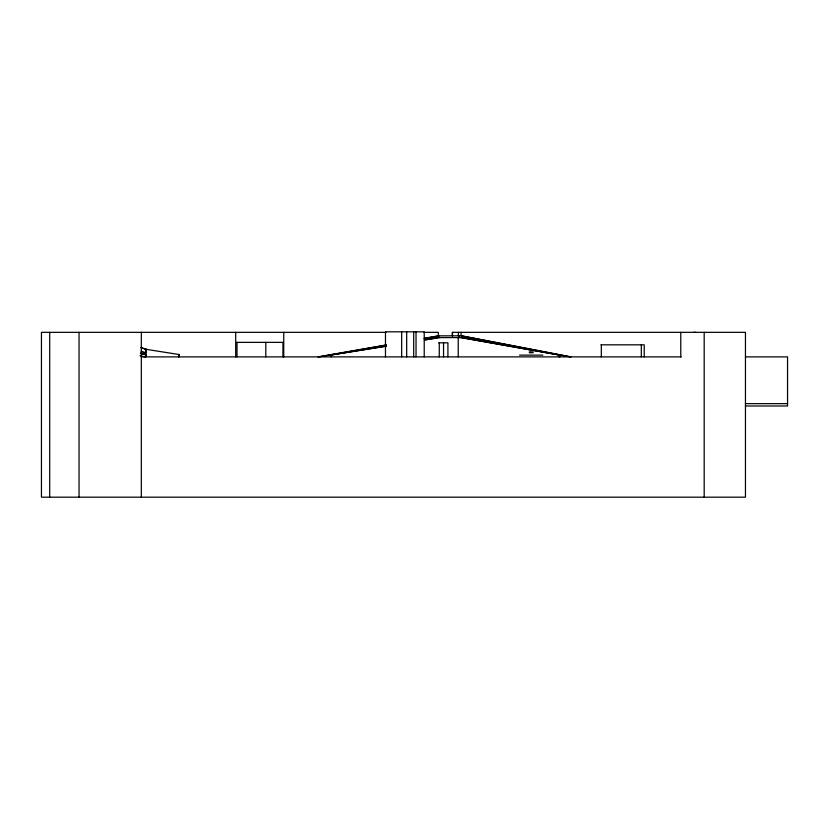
<?xml version="1.0" encoding="UTF-8"?>
<svg xmlns="http://www.w3.org/2000/svg" width="829" height="829" viewBox="0 0 829 829"><rect width="100%" height="100%" fill="white"/><g stroke="black" fill="none" stroke-linecap="round" stroke-linejoin="round"><path stroke-width="1.24" d="M145.914 356.884L146.225 349.278L140.837 347.486M178.598 356.884L179.385 354.574L179.074 356.884M145.562 356.884L145.987 354.625L145.034 356.884L140.018 355.703M317.921 356.884L386.366 344.926M424.386 338.284L438.323 335.838L461.815 335.838L570.974 356.884M318.999 356.884L386.169 345.144M424.199 338.501L439.401 335.838M386.304 346.056L330.211 355.133L386.107 346.263M424.552 339.869L437.297 337.807M424.355 340.077L439.65 337.6M140.37 353.195L145.914 352.771L141.075 351.113M145.914 351.6L145.624 349.133L145.054 349.289L146.225 349.278L141.417 348.045M385.972 332.336L41.45 332.336L41.45 497.182L745.458 497.182L745.458 332.336L452.323 332.336L452.323 335.838M424.116 332.336L438.323 332.336L438.323 335.838M438.572 337.6L461.546 337.6L559.793 355.133L559.793 356.884M236.483 342.367L282.938 342.367L282.938 356.884M438.614 342.812L447.919 342.812L447.919 356.884M600.932 344.823L644.226 344.823L644.226 356.884M529.296 351.879L533.088 351.879M529.296 352.75L533.088 352.75M519.524 355.133L542.871 355.133M460.81 337.6L559.793 355.133M141.324 356.884L681.22 356.884M745.458 356.884L787.55 356.884L787.55 405.992L745.458 405.992M745.458 403.65L787.55 403.65M145.749 349.278L179.385 354.574M570.238 356.884L461.079 335.838L461.079 332.336M140.961 353.444L145.987 354.625M140.433 353.444L145.448 354.625M704.184 332.336L704.184 497.182M695.593 332.336L693.832 332.336M680.775 332.336L680.775 356.884M641.325 344.823L641.325 356.884M601.326 344.823L601.326 356.884M559.047 355.133L559.047 356.884M459.307 335.838L459.307 337.6M458.375 332.336L458.375 335.838M458.23 337.6L458.23 356.884M452.499 332.336L452.499 335.838M443.556 342.812L443.556 356.884M439.266 342.812L439.266 356.884M424.22 356.884L424.22 331.818L385.475 331.818L385.475 356.884M416.034 331.818L416.034 356.884M413.692 331.818L413.692 356.884M406.676 331.818L406.676 356.884M401.671 331.818L401.671 356.884M331.289 355.133L331.289 356.884M283.746 332.336L283.746 356.884M265.808 342.367L265.808 356.884M237.021 342.367L237.021 356.884M235.695 332.336L235.695 356.884M141.324 332.336L141.324 497.182M79.045 332.336L79.045 497.182M49.699 332.336L49.699 497.182"/></g></svg>
